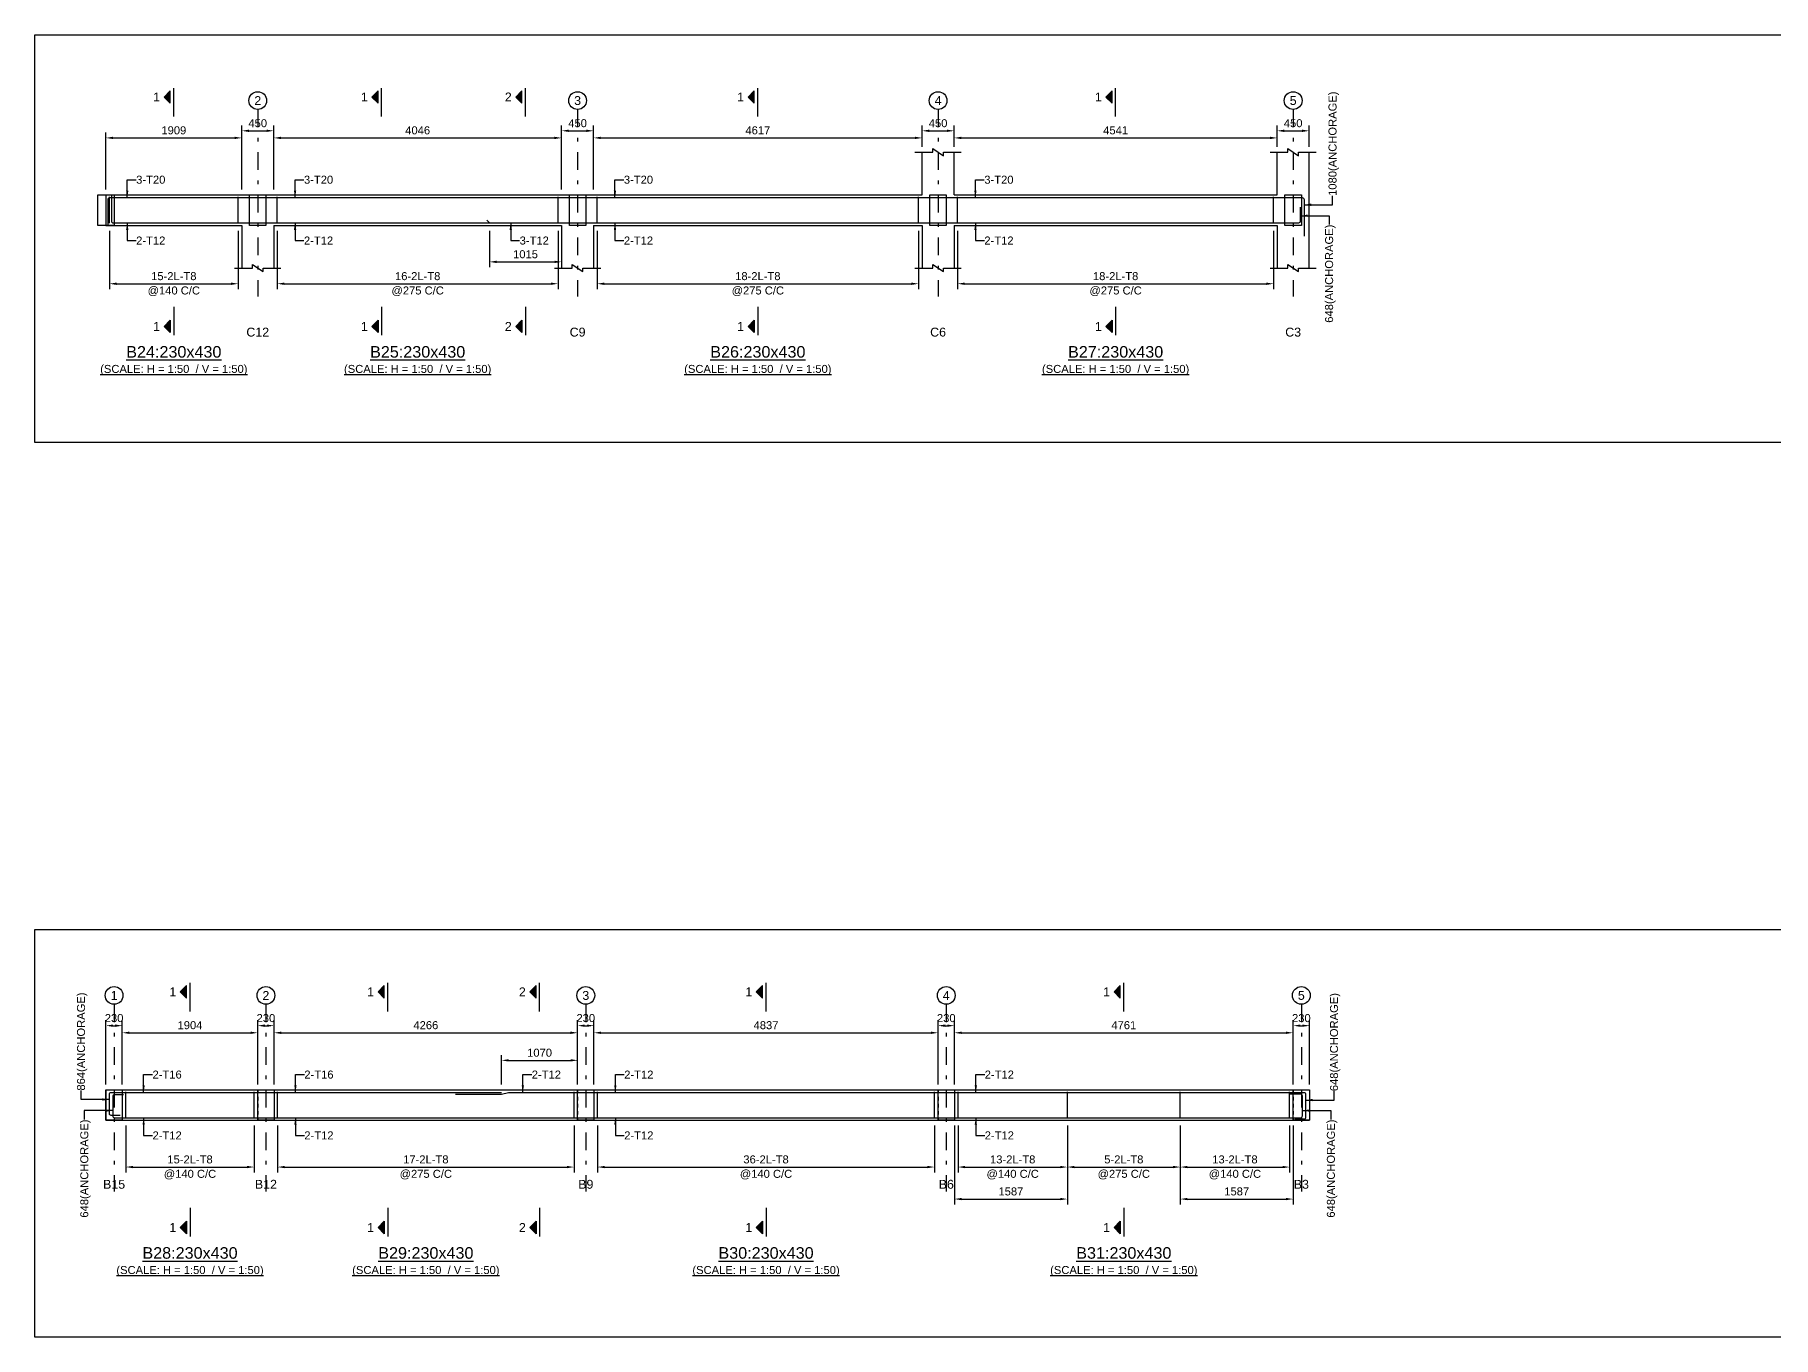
# Model space of a CAD drawing. Header units: inches. Extents: x -2000 to 103376, y -209440 to 3300.
# Drawn here: x -2000 to 46871, y -209440 to -172820 of the extents above; entities that cross this region are included whole.
import ezdxf
from ezdxf.enums import TextEntityAlignment as Align

# ---------------------------------------------------------------- set-up
doc = ezdxf.new("R2010")
doc.units = ezdxf.units.IN
doc.header["$LTSCALE"] = 1000
doc.header["$MEASUREMENT"] = 0
doc.linetypes.add('SCCenter', pattern=[1.2, 0.5, -0.3, 0.1, -0.3])
doc.linetypes.add('SCHidden', pattern=[0.2, 0.1, -0.1])
for name, color, linetype in [('Concrete Line', 2, 'Continuous'), ('Cut Line', 31, 'Continuous'), ('Dimension', 31, 'Continuous'), ('Grid', 8, 'Continuous'), ('Labels', 4, 'Continuous'), ('Labels_Support', 4, 'Continuous'), ('Link', 225, 'Continuous'), ('Reinforcement', 4, 'Continuous'), ('Schedule Border', 60, 'Continuous'), ('Section Mark', 5, 'Continuous'), ('Solid', 25, 'Continuous'), ('Text', 31, 'Continuous'), ('Text_Scale', 31, 'Continuous')]:
    doc.layers.add(name, color=color, linetype=linetype)
doc.styles.add('SC-SansSerif', font='SansSerif')
doc.styles.get("Standard").update_dxf_attribs({"font": 'txt.shx'})
doc.dimstyles.new('SCBBSDimStyl', dxfattribs={"dimtxt": 225, "dimasz": 200, "dimexe": 150, "dimexo": 150, "dimgap": 100, "dimtad": 1, "dimtoh": 1, "dimdec": 0, "dimzin": 0, "dimdsep": 46, "dimtxsty": 'SC-SansSerif', "dimcen": 0.09, "dimclrd": 8, "dimclre": 8, "dimclrt": 31, "dimadec": 0, "dimazin": 0, "dimtfac": 1, "dimtdec": 0, "dimtix": 1, "dimtofl": 0, "dimtmove": 0, "dimatfit": 3, "dimfxl": 1, "dimtolj": 1, "dimtzin": 0, "dimarcsym": 0})
doc.dimstyles.get("Standard").update_dxf_attribs({"dimtxt": 0.18, "dimasz": 200, "dimexe": 0.18, "dimexo": 0.0625, "dimgap": 0.09, "dimtad": 0, "dimtih": 1, "dimtoh": 1, "dimdec": 4, "dimzin": 0, "dimdsep": 46, "dimtxsty": 'Standard', "dimcen": 0.09, "dimadec": 0, "dimazin": 0, "dimtfac": 1, "dimtdec": 4, "dimtofl": 0, "dimtmove": 0, "dimatfit": 3, "dimfxl": 1, "dimtolj": 1, "dimtzin": 0, "dimarcsym": 0})

# ---------------------------------------------------------------- blocks, each defined once
blk = doc.blocks.new('*D130')
at = {"color": 8, "linetype": 'ByBlock', "lineweight": -2}
for p, q in [((100, -178330), (100, -179970)), ((3718, -178330), (3718, -179970)), ((300, -179820), (3518, -179820))]:
    blk.add_line(p, q, dxfattribs=at)
at = {"color": 8}
for points in [[(100, -179820), (300, -179787), (300, -179853)], [(3718, -179820), (3518, -179853), (3518, -179787)]]:
    blk.add_solid(points, dxfattribs=at)
at = {"layer": 'DEFPOINTS', "color": 31}
for p in [(100, -178180), (3718, -178180), (100, -179820)]:
    blk.add_point(p, dxfattribs=at)
at = {"color": 31, "char_height": 225, "attachment_point": 5, "style": 'SC-SansSerif'}
for s, insert in [('\\A1;15-2L-T8', (1909, -179608)), ('\\A1;@140 C/C', (1909, -180032))]:
    blk.add_mtext(s, dxfattribs=dict(at, insert=insert))
blk = doc.blocks.new('*D131')
at = {"color": 8, "linetype": 'ByBlock', "lineweight": -2}
for p, q in [((4818, -178330), (4818, -179970)), ((12710, -178330), (12710, -179970)), ((5018, -179820), (12510, -179820))]:
    blk.add_line(p, q, dxfattribs=at)
at = {"color": 8}
for points in [[(4818, -179820), (5018, -179787), (5018, -179853)], [(12710, -179820), (12510, -179853), (12510, -179787)]]:
    blk.add_solid(points, dxfattribs=at)
at = {"layer": 'DEFPOINTS', "color": 31}
for p in [(4818, -178180), (12710, -178180), (4818, -179820)]:
    blk.add_point(p, dxfattribs=at)
at = {"color": 31, "char_height": 225, "attachment_point": 5, "style": 'SC-SansSerif'}
for s, insert in [('\\A1;16-2L-T8', (8764, -179608)), ('\\A1;@275 C/C', (8764, -180032))]:
    blk.add_mtext(s, dxfattribs=dict(at, insert=insert))
blk = doc.blocks.new('*D132')
at = {"color": 8, "linetype": 'ByBlock', "lineweight": -2}
for p, q in [((13810, -178330), (13810, -179970)), ((22844, -178330), (22844, -179970)), ((14010, -179820), (22644, -179820))]:
    blk.add_line(p, q, dxfattribs=at)
at = {"color": 8}
for points in [[(13810, -179820), (14010, -179787), (14010, -179853)], [(22844, -179820), (22644, -179853), (22644, -179787)]]:
    blk.add_solid(points, dxfattribs=at)
at = {"layer": 'DEFPOINTS', "color": 31}
for p in [(13810, -178180), (22844, -178180), (13810, -179820)]:
    blk.add_point(p, dxfattribs=at)
at = {"color": 31, "char_height": 225, "attachment_point": 5, "style": 'SC-SansSerif'}
for s, insert in [('\\A1;18-2L-T8', (18327, -179608)), ('\\A1;@275 C/C', (18327, -180032))]:
    blk.add_mtext(s, dxfattribs=dict(at, insert=insert))
blk = doc.blocks.new('*D133')
at = {"color": 8, "linetype": 'ByBlock', "lineweight": -2}
for p, q in [((23944, -178330), (23944, -179970)), ((32826, -178330), (32826, -179970)), ((24144, -179820), (32626, -179820))]:
    blk.add_line(p, q, dxfattribs=at)
at = {"color": 8}
for points in [[(23944, -179820), (24144, -179787), (24144, -179853)], [(32826, -179820), (32626, -179853), (32626, -179787)]]:
    blk.add_solid(points, dxfattribs=at)
at = {"layer": 'DEFPOINTS', "color": 31}
for p in [(23944, -178180), (32826, -178180), (23944, -179820)]:
    blk.add_point(p, dxfattribs=at)
at = {"color": 31, "char_height": 225, "attachment_point": 5, "style": 'SC-SansSerif'}
for s, insert in [('\\A1;18-2L-T8', (28385, -179608)), ('\\A1;@275 C/C', (28385, -180032))]:
    blk.add_mtext(s, dxfattribs=dict(at, insert=insert))
blk = doc.blocks.new('*D134')
at = {"color": 8, "linetype": 'ByBlock', "lineweight": -2}
for p, q in [((10781, -178330), (10781, -179355)), ((12811, -178330), (12811, -179355)), ((10981, -179205), (12611, -179205))]:
    blk.add_line(p, q, dxfattribs=at)
at = {"color": 8}
for points in [[(10781, -179205), (10981, -179172), (10981, -179238)], [(12811, -179205), (12611, -179238), (12611, -179172)]]:
    blk.add_solid(points, dxfattribs=at)
at = {"layer": 'DEFPOINTS', "color": 31}
for p in [(10781, -178180), (12811, -178180), (10781, -179205)]:
    blk.add_point(p, dxfattribs=at)
at = {"color": 31, "insert": (11796, -178992), "char_height": 225, "attachment_point": 5, "style": 'SC-SansSerif'}
blk.add_mtext('\\A1;1015', dxfattribs=at)
blk = doc.blocks.new('*D145')
at = {"color": 8, "linetype": 'ByBlock', "lineweight": -2}
for p, q in [((0, -177170), (0, -175570)), ((200, -175720), (3618, -175720)), ((3818, -177170), (3818, -175570))]:
    blk.add_line(p, q, dxfattribs=at)
at = {"color": 8}
for points in [[(0, -175720), (200, -175687), (200, -175753)], [(3818, -175720), (3618, -175753), (3618, -175687)]]:
    blk.add_solid(points, dxfattribs=at)
at = {"layer": 'DEFPOINTS', "color": 31}
for p in [(0, -175720), (0, -177320), (3818, -177320)]:
    blk.add_point(p, dxfattribs=at)
at = {"color": 31, "insert": (1909, -175508), "char_height": 225, "attachment_point": 5, "style": 'SC-SansSerif'}
blk.add_mtext('\\A1;1909', dxfattribs=at)
blk = doc.blocks.new('*D146')
at = {"color": 8, "linetype": 'ByBlock', "lineweight": -2}
for p, q in [((4718, -177170), (4718, -175570)), ((4918, -175720), (12610, -175720)), ((12810, -177170), (12810, -175570))]:
    blk.add_line(p, q, dxfattribs=at)
at = {"color": 8}
for points in [[(4718, -175720), (4918, -175687), (4918, -175753)], [(12810, -175720), (12610, -175753), (12610, -175687)]]:
    blk.add_solid(points, dxfattribs=at)
at = {"layer": 'DEFPOINTS', "color": 31}
for p in [(4718, -175720), (4718, -177320), (12810, -177320)]:
    blk.add_point(p, dxfattribs=at)
at = {"color": 31, "insert": (8764, -175508), "char_height": 225, "attachment_point": 5, "style": 'SC-SansSerif'}
blk.add_mtext('\\A1;4046', dxfattribs=at)
blk = doc.blocks.new('*D147')
at = {"color": 8, "linetype": 'ByBlock', "lineweight": -2}
for p, q in [((13710, -177170), (13710, -175570)), ((13910, -175720), (22744, -175720)), ((22944, -175970), (22944, -175570))]:
    blk.add_line(p, q, dxfattribs=at)
at = {"color": 8}
for points in [[(13710, -175720), (13910, -175687), (13910, -175753)], [(22944, -175720), (22744, -175753), (22744, -175687)]]:
    blk.add_solid(points, dxfattribs=at)
at = {"layer": 'DEFPOINTS', "color": 31}
for p in [(13710, -175720), (22944, -176120), (13710, -177320)]:
    blk.add_point(p, dxfattribs=at)
at = {"color": 31, "insert": (18327, -175508), "char_height": 225, "attachment_point": 5, "style": 'SC-SansSerif'}
blk.add_mtext('\\A1;4617', dxfattribs=at)
blk = doc.blocks.new('*D148')
at = {"color": 8, "linetype": 'ByBlock', "lineweight": -2}
for p, q in [((23844, -175970), (23844, -175570)), ((24044, -175720), (32726, -175720)), ((32926, -175970), (32926, -175570))]:
    blk.add_line(p, q, dxfattribs=at)
at = {"color": 8}
for points in [[(23844, -175720), (24044, -175687), (24044, -175753)], [(32926, -175720), (32726, -175753), (32726, -175687)]]:
    blk.add_solid(points, dxfattribs=at)
at = {"layer": 'DEFPOINTS', "color": 31}
for p in [(23844, -175720), (23844, -176120), (32926, -176120)]:
    blk.add_point(p, dxfattribs=at)
at = {"color": 31, "insert": (28385, -175508), "char_height": 225, "attachment_point": 5, "style": 'SC-SansSerif'}
blk.add_mtext('\\A1;4541', dxfattribs=at)
blk = doc.blocks.new('*D149')
at = {"color": 8, "linetype": 'ByBlock', "lineweight": -2}
for p, q in [((3818, -177170), (3818, -175370)), ((4718, -177170), (4718, -175370)), ((4018, -175520), (4518, -175520))]:
    blk.add_line(p, q, dxfattribs=at)
at = {"color": 8}
for points in [[(3818, -175520), (4018, -175487), (4018, -175553)], [(4718, -175520), (4518, -175553), (4518, -175487)]]:
    blk.add_solid(points, dxfattribs=at)
at = {"layer": 'DEFPOINTS', "color": 31}
for p in [(3818, -175520), (3818, -177320), (4718, -177320)]:
    blk.add_point(p, dxfattribs=at)
at = {"color": 31, "insert": (4268, -175308), "char_height": 225, "attachment_point": 5, "style": 'SC-SansSerif'}
blk.add_mtext('\\A1;450', dxfattribs=at)
blk = doc.blocks.new('*D150')
at = {"color": 8, "linetype": 'ByBlock', "lineweight": -2}
for p, q in [((12810, -177170), (12810, -175370)), ((13710, -175970), (13710, -175370)), ((13010, -175520), (13510, -175520))]:
    blk.add_line(p, q, dxfattribs=at)
at = {"color": 8}
for points in [[(12810, -175520), (13010, -175487), (13010, -175553)], [(13710, -175520), (13510, -175553), (13510, -175487)]]:
    blk.add_solid(points, dxfattribs=at)
at = {"layer": 'DEFPOINTS', "color": 31}
for p in [(12810, -175520), (13710, -176120), (12810, -177320)]:
    blk.add_point(p, dxfattribs=at)
at = {"color": 31, "insert": (13260, -175308), "char_height": 225, "attachment_point": 5, "style": 'SC-SansSerif'}
blk.add_mtext('\\A1;450', dxfattribs=at)
blk = doc.blocks.new('*D151')
at = {"color": 8, "linetype": 'ByBlock', "lineweight": -2}
for p, q in [((22944, -175970), (22944, -175370)), ((23844, -175970), (23844, -175370)), ((23144, -175520), (23644, -175520))]:
    blk.add_line(p, q, dxfattribs=at)
at = {"color": 8}
for points in [[(22944, -175520), (23144, -175487), (23144, -175553)], [(23844, -175520), (23644, -175553), (23644, -175487)]]:
    blk.add_solid(points, dxfattribs=at)
at = {"layer": 'DEFPOINTS', "color": 31}
for p in [(22944, -175520), (22944, -176120), (23844, -176120)]:
    blk.add_point(p, dxfattribs=at)
at = {"color": 31, "insert": (23394, -175308), "char_height": 225, "attachment_point": 5, "style": 'SC-SansSerif'}
blk.add_mtext('\\A1;450', dxfattribs=at)
blk = doc.blocks.new('*D152')
at = {"color": 8, "linetype": 'ByBlock', "lineweight": -2}
for p, q in [((32926, -175970), (32926, -175370)), ((33826, -175970), (33826, -175370)), ((33126, -175520), (33626, -175520))]:
    blk.add_line(p, q, dxfattribs=at)
at = {"color": 8}
for points in [[(32926, -175520), (33126, -175487), (33126, -175553)], [(33826, -175520), (33626, -175553), (33626, -175487)]]:
    blk.add_solid(points, dxfattribs=at)
at = {"layer": 'DEFPOINTS', "color": 31}
for p in [(32926, -175520), (32926, -176120), (33826, -176120)]:
    blk.add_point(p, dxfattribs=at)
at = {"color": 31, "insert": (33376, -175308), "char_height": 225, "attachment_point": 5, "style": 'SC-SansSerif'}
blk.add_mtext('\\A1;450', dxfattribs=at)
blk = doc.blocks.new('*D153')
at = {"color": 8, "linetype": 'ByBlock', "lineweight": -2}
for p, q in [((560, -203490), (560, -204805)), ((4168, -203490), (4168, -204805)), ((760, -204655), (3968, -204655))]:
    blk.add_line(p, q, dxfattribs=at)
at = {"color": 8}
for points in [[(560, -204655), (760, -204622), (760, -204688)], [(4168, -204655), (3968, -204688), (3968, -204622)]]:
    blk.add_solid(points, dxfattribs=at)
at = {"layer": 'DEFPOINTS', "color": 31}
for p in [(560, -203340), (4168, -203340), (560, -204655)]:
    blk.add_point(p, dxfattribs=at)
at = {"color": 31, "char_height": 225, "attachment_point": 5, "style": 'SC-SansSerif'}
for s, insert in [('\\A1;@140 C/C', (2364, -204868)), ('\\A1;15-2L-T8', (2364, -204442))]:
    blk.add_mtext(s, dxfattribs=dict(at, insert=insert))
blk = doc.blocks.new('*D154')
at = {"color": 8, "linetype": 'ByBlock', "lineweight": -2}
for p, q in [((4828, -203490), (4828, -204805)), ((13160, -203490), (13160, -204805)), ((5028, -204655), (12960, -204655))]:
    blk.add_line(p, q, dxfattribs=at)
at = {"color": 8}
for points in [[(4828, -204655), (5028, -204622), (5028, -204688)], [(13160, -204655), (12960, -204688), (12960, -204622)]]:
    blk.add_solid(points, dxfattribs=at)
at = {"layer": 'DEFPOINTS', "color": 31}
for p in [(4828, -203340), (13160, -203340), (4828, -204655)]:
    blk.add_point(p, dxfattribs=at)
at = {"color": 31, "char_height": 225, "attachment_point": 5, "style": 'SC-SansSerif'}
for s, insert in [('\\A1;@275 C/C', (8994, -204868)), ('\\A1;17-2L-T8', (8994, -204442))]:
    blk.add_mtext(s, dxfattribs=dict(at, insert=insert))
blk = doc.blocks.new('*D155')
at = {"color": 8, "linetype": 'ByBlock', "lineweight": -2}
for p, q in [((13820, -203490), (13820, -204805)), ((23294, -203490), (23294, -204805)), ((14020, -204655), (23094, -204655))]:
    blk.add_line(p, q, dxfattribs=at)
at = {"color": 8}
for points in [[(13820, -204655), (14020, -204622), (14020, -204688)], [(23294, -204655), (23094, -204688), (23094, -204622)]]:
    blk.add_solid(points, dxfattribs=at)
at = {"layer": 'DEFPOINTS', "color": 31}
for p in [(13820, -203340), (23294, -203340), (13820, -204655)]:
    blk.add_point(p, dxfattribs=at)
at = {"color": 31, "char_height": 225, "attachment_point": 5, "style": 'SC-SansSerif'}
for s, insert in [('\\A1;@140 C/C', (18557, -204868)), ('\\A1;36-2L-T8', (18557, -204442))]:
    blk.add_mtext(s, dxfattribs=dict(at, insert=insert))
blk = doc.blocks.new('*D156')
at = {"color": 8, "linetype": 'ByBlock', "lineweight": -2}
for p, q in [((23954, -203490), (23954, -204805)), ((27028, -203490), (27028, -204805)), ((24154, -204655), (26828, -204655))]:
    blk.add_line(p, q, dxfattribs=at)
at = {"color": 8}
for points in [[(23954, -204655), (24154, -204622), (24154, -204688)], [(27028, -204655), (26828, -204688), (26828, -204622)]]:
    blk.add_solid(points, dxfattribs=at)
at = {"layer": 'DEFPOINTS', "color": 31}
for p in [(23954, -203340), (27028, -203340), (23954, -204655)]:
    blk.add_point(p, dxfattribs=at)
at = {"color": 31, "char_height": 225, "attachment_point": 5, "style": 'SC-SansSerif'}
for s, insert in [('\\A1;@140 C/C', (25491, -204868)), ('\\A1;13-2L-T8', (25491, -204442))]:
    blk.add_mtext(s, dxfattribs=dict(at, insert=insert))
blk = doc.blocks.new('*D157')
at = {"color": 8, "linetype": 'ByBlock', "lineweight": -2}
for p, q in [((23854, -203490), (23854, -205705)), ((27028, -203490), (27028, -205705)), ((24054, -205555), (26828, -205555))]:
    blk.add_line(p, q, dxfattribs=at)
at = {"color": 8}
for points in [[(23854, -205555), (24054, -205522), (24054, -205588)], [(27028, -205555), (26828, -205588), (26828, -205522)]]:
    blk.add_solid(points, dxfattribs=at)
at = {"layer": 'DEFPOINTS', "color": 31}
for p in [(23854, -203340), (27028, -203340), (23854, -205555)]:
    blk.add_point(p, dxfattribs=at)
at = {"color": 31, "insert": (25441, -205342), "char_height": 225, "attachment_point": 5, "style": 'SC-SansSerif'}
blk.add_mtext('\\A1;1587', dxfattribs=at)
blk = doc.blocks.new('*D158')
at = {"color": 8, "linetype": 'ByBlock', "lineweight": -2}
for p, q in [((27028, -203490), (27028, -204805)), ((30202, -203490), (30202, -204805)), ((27228, -204655), (30002, -204655))]:
    blk.add_line(p, q, dxfattribs=at)
at = {"color": 8}
for points in [[(27028, -204655), (27228, -204622), (27228, -204688)], [(30202, -204655), (30002, -204688), (30002, -204622)]]:
    blk.add_solid(points, dxfattribs=at)
at = {"layer": 'DEFPOINTS', "color": 31}
for p in [(27028, -203340), (30202, -203340), (27028, -204655)]:
    blk.add_point(p, dxfattribs=at)
at = {"color": 31, "char_height": 225, "attachment_point": 5, "style": 'SC-SansSerif'}
for s, insert in [('\\A1;@275 C/C', (28615, -204868)), ('\\A1;5-2L-T8', (28615, -204442))]:
    blk.add_mtext(s, dxfattribs=dict(at, insert=insert))
blk = doc.blocks.new('*D159')
at = {"color": 8, "linetype": 'ByBlock', "lineweight": -2}
for p, q in [((30202, -203490), (30202, -204805)), ((33276, -203490), (33276, -204805)), ((30402, -204655), (33076, -204655))]:
    blk.add_line(p, q, dxfattribs=at)
at = {"color": 8}
for points in [[(30202, -204655), (30402, -204622), (30402, -204688)], [(33276, -204655), (33076, -204688), (33076, -204622)]]:
    blk.add_solid(points, dxfattribs=at)
at = {"layer": 'DEFPOINTS', "color": 31}
for p in [(30202, -203340), (33276, -203340), (30202, -204655)]:
    blk.add_point(p, dxfattribs=at)
at = {"color": 31, "char_height": 225, "attachment_point": 5, "style": 'SC-SansSerif'}
for s, insert in [('\\A1;@140 C/C', (31739, -204868)), ('\\A1;13-2L-T8', (31739, -204442))]:
    blk.add_mtext(s, dxfattribs=dict(at, insert=insert))
blk = doc.blocks.new('*D160')
at = {"color": 8, "linetype": 'ByBlock', "lineweight": -2}
for p, q in [((30202, -203490), (30202, -205705)), ((33376, -203490), (33376, -205705)), ((30402, -205555), (33176, -205555))]:
    blk.add_line(p, q, dxfattribs=at)
at = {"color": 8}
for points in [[(30202, -205555), (30402, -205522), (30402, -205588)], [(33376, -205555), (33176, -205588), (33176, -205522)]]:
    blk.add_solid(points, dxfattribs=at)
at = {"layer": 'DEFPOINTS', "color": 31}
for p in [(30202, -203340), (33376, -203340), (30202, -205555)]:
    blk.add_point(p, dxfattribs=at)
at = {"color": 31, "insert": (31789, -205342), "char_height": 225, "attachment_point": 5, "style": 'SC-SansSerif'}
blk.add_mtext('\\A1;1587', dxfattribs=at)
blk = doc.blocks.new('*D161')
at = {"color": 8, "linetype": 'ByBlock', "lineweight": -2}
for p, q in [((11121, -202330), (11121, -201505)), ((11321, -201655), (13061, -201655)), ((13261, -202330), (13261, -201505))]:
    blk.add_line(p, q, dxfattribs=at)
at = {"color": 8}
for points in [[(11121, -201655), (11321, -201622), (11321, -201688)], [(13261, -201655), (13061, -201688), (13061, -201622)]]:
    blk.add_solid(points, dxfattribs=at)
at = {"layer": 'DEFPOINTS', "color": 31}
for p in [(11121, -201655), (11121, -202480), (13261, -202480)]:
    blk.add_point(p, dxfattribs=at)
at = {"color": 31, "insert": (12191, -201442), "char_height": 225, "attachment_point": 5, "style": 'SC-SansSerif'}
blk.add_mtext('\\A1;1070', dxfattribs=at)
blk = doc.blocks.new('*D172')
at = {"color": 8, "linetype": 'ByBlock', "lineweight": -2}
for p, q in [((460, -202330), (460, -200730)), ((4268, -202330), (4268, -200730)), ((660, -200880), (4068, -200880))]:
    blk.add_line(p, q, dxfattribs=at)
at = {"color": 8}
for points in [[(460, -200880), (660, -200847), (660, -200913)], [(4268, -200880), (4068, -200913), (4068, -200847)]]:
    blk.add_solid(points, dxfattribs=at)
at = {"layer": 'DEFPOINTS', "color": 31}
for p in [(460, -200880), (460, -202480), (4268, -202480)]:
    blk.add_point(p, dxfattribs=at)
at = {"color": 31, "insert": (2364, -200668), "char_height": 225, "attachment_point": 5, "style": 'SC-SansSerif'}
blk.add_mtext('\\A1;1904', dxfattribs=at)
blk = doc.blocks.new('*D173')
at = {"color": 8, "linetype": 'ByBlock', "lineweight": -2}
for p, q in [((4728, -202330), (4728, -200730)), ((13260, -202330), (13260, -200730)), ((4928, -200880), (13060, -200880))]:
    blk.add_line(p, q, dxfattribs=at)
at = {"color": 8}
for points in [[(4728, -200880), (4928, -200847), (4928, -200913)], [(13260, -200880), (13060, -200913), (13060, -200847)]]:
    blk.add_solid(points, dxfattribs=at)
at = {"layer": 'DEFPOINTS', "color": 31}
for p in [(4728, -200880), (4728, -202480), (13260, -202480)]:
    blk.add_point(p, dxfattribs=at)
at = {"color": 31, "insert": (8994, -200668), "char_height": 225, "attachment_point": 5, "style": 'SC-SansSerif'}
blk.add_mtext('\\A1;4266', dxfattribs=at)
blk = doc.blocks.new('*D174')
at = {"color": 8, "linetype": 'ByBlock', "lineweight": -2}
for p, q in [((13720, -202330), (13720, -200730)), ((23394, -202330), (23394, -200730)), ((13920, -200880), (23194, -200880))]:
    blk.add_line(p, q, dxfattribs=at)
at = {"color": 8}
for points in [[(13720, -200880), (13920, -200847), (13920, -200913)], [(23394, -200880), (23194, -200913), (23194, -200847)]]:
    blk.add_solid(points, dxfattribs=at)
at = {"layer": 'DEFPOINTS', "color": 31}
for p in [(13720, -200880), (13720, -202480), (23394, -202480)]:
    blk.add_point(p, dxfattribs=at)
at = {"color": 31, "insert": (18557, -200668), "char_height": 225, "attachment_point": 5, "style": 'SC-SansSerif'}
blk.add_mtext('\\A1;4837', dxfattribs=at)
blk = doc.blocks.new('*D175')
at = {"color": 8, "linetype": 'ByBlock', "lineweight": -2}
for p, q in [((23854, -202330), (23854, -200730)), ((33376, -202330), (33376, -200730)), ((24054, -200880), (33176, -200880))]:
    blk.add_line(p, q, dxfattribs=at)
at = {"color": 8}
for points in [[(23854, -200880), (24054, -200847), (24054, -200913)], [(33376, -200880), (33176, -200913), (33176, -200847)]]:
    blk.add_solid(points, dxfattribs=at)
at = {"layer": 'DEFPOINTS', "color": 31}
for p in [(23854, -200880), (23854, -202480), (33376, -202480)]:
    blk.add_point(p, dxfattribs=at)
at = {"color": 31, "insert": (28615, -200668), "char_height": 225, "attachment_point": 5, "style": 'SC-SansSerif'}
blk.add_mtext('\\A1;4761', dxfattribs=at)
blk = doc.blocks.new('*D176')
at = {"color": 8, "linetype": 'ByBlock', "lineweight": -2}
for p, q in [((0, -202330), (0, -200530)), ((200, -200680), (260, -200680)), ((460, -202330), (460, -200530))]:
    blk.add_line(p, q, dxfattribs=at)
at = {"color": 8}
for points in [[(0, -200680), (200, -200647), (200, -200713)], [(460, -200680), (260, -200713), (260, -200647)]]:
    blk.add_solid(points, dxfattribs=at)
at = {"layer": 'DEFPOINTS', "color": 31}
for p in [(0, -200680), (0, -202480), (460, -202480)]:
    blk.add_point(p, dxfattribs=at)
at = {"color": 31, "insert": (230, -200468), "char_height": 225, "attachment_point": 5, "style": 'SC-SansSerif'}
blk.add_mtext('\\A1;230', dxfattribs=at)
blk = doc.blocks.new('*D177')
at = {"color": 8, "linetype": 'ByBlock', "lineweight": -2}
for p, q in [((4268, -202330), (4268, -200530)), ((4468, -200680), (4528, -200680)), ((4728, -202330), (4728, -200530))]:
    blk.add_line(p, q, dxfattribs=at)
at = {"color": 8}
for points in [[(4268, -200680), (4468, -200647), (4468, -200713)], [(4728, -200680), (4528, -200713), (4528, -200647)]]:
    blk.add_solid(points, dxfattribs=at)
at = {"layer": 'DEFPOINTS', "color": 31}
for p in [(4268, -200680), (4268, -202480), (4728, -202480)]:
    blk.add_point(p, dxfattribs=at)
at = {"color": 31, "insert": (4498, -200468), "char_height": 225, "attachment_point": 5, "style": 'SC-SansSerif'}
blk.add_mtext('\\A1;230', dxfattribs=at)
blk = doc.blocks.new('*D178')
at = {"color": 8, "linetype": 'ByBlock', "lineweight": -2}
for p, q in [((13260, -202330), (13260, -200530)), ((13460, -200680), (13520, -200680)), ((13720, -202330), (13720, -200530))]:
    blk.add_line(p, q, dxfattribs=at)
at = {"color": 8}
for points in [[(13260, -200680), (13460, -200647), (13460, -200713)], [(13720, -200680), (13520, -200713), (13520, -200647)]]:
    blk.add_solid(points, dxfattribs=at)
at = {"layer": 'DEFPOINTS', "color": 31}
for p in [(13260, -200680), (13260, -202480), (13720, -202480)]:
    blk.add_point(p, dxfattribs=at)
at = {"color": 31, "insert": (13490, -200468), "char_height": 225, "attachment_point": 5, "style": 'SC-SansSerif'}
blk.add_mtext('\\A1;230', dxfattribs=at)
blk = doc.blocks.new('*D179')
at = {"color": 8, "linetype": 'ByBlock', "lineweight": -2}
for p, q in [((23394, -202330), (23394, -200530)), ((23594, -200680), (23654, -200680)), ((23854, -202330), (23854, -200530))]:
    blk.add_line(p, q, dxfattribs=at)
at = {"color": 8}
for points in [[(23394, -200680), (23594, -200647), (23594, -200713)], [(23854, -200680), (23654, -200713), (23654, -200647)]]:
    blk.add_solid(points, dxfattribs=at)
at = {"layer": 'DEFPOINTS', "color": 31}
for p in [(23394, -200680), (23394, -202480), (23854, -202480)]:
    blk.add_point(p, dxfattribs=at)
at = {"color": 31, "insert": (23624, -200468), "char_height": 225, "attachment_point": 5, "style": 'SC-SansSerif'}
blk.add_mtext('\\A1;230', dxfattribs=at)
blk = doc.blocks.new('*D180')
at = {"color": 8, "linetype": 'ByBlock', "lineweight": -2}
for p, q in [((33376, -202330), (33376, -200530)), ((33576, -200680), (33636, -200680)), ((33836, -202330), (33836, -200530))]:
    blk.add_line(p, q, dxfattribs=at)
at = {"color": 8}
for points in [[(33376, -200680), (33576, -200647), (33576, -200713)], [(33836, -200680), (33636, -200713), (33636, -200647)]]:
    blk.add_solid(points, dxfattribs=at)
at = {"layer": 'DEFPOINTS', "color": 31}
for p in [(33376, -200680), (33376, -202480), (33836, -202480)]:
    blk.add_point(p, dxfattribs=at)
at = {"color": 31, "insert": (33606, -200468), "char_height": 225, "attachment_point": 5, "style": 'SC-SansSerif'}
blk.add_mtext('\\A1;230', dxfattribs=at)

msp = doc.modelspace()

# ---------------------------------------------------------------- hatches: boundary and pattern name
at = {"layer": 'Solid'}
for points in [[(1809, -174395), (1634, -174570), (1809, -174745), (1809, -174395)], [(7649.5, -174395), (7474.5, -174570), (7649.5, -174745), (7649.5, -174395)], [(11696, -174395), (11521, -174570), (11696, -174745), (11696, -174395)], [(18227, -174395), (18052, -174570), (18227, -174745), (18227, -174395)], [(28285, -174395), (28110, -174570), (28285, -174745), (28285, -174395)], [(1809, -181195), (1634, -181020), (1809, -180845), (1809, -181195)], [(7649.5, -181195), (7474.5, -181020), (7649.5, -180845), (7649.5, -181195)], [(11696, -181195), (11521, -181020), (11696, -180845), (11696, -181195)], [(18227, -181195), (18052, -181020), (18227, -180845), (18227, -181195)], [(28285, -181195), (28110, -181020), (28285, -180845), (28285, -181195)], [(2264, -199555), (2089, -199730), (2264, -199905), (2264, -199555)], [(7824.5, -199555), (7649.5, -199730), (7824.5, -199905), (7824.5, -199555)], [(12091, -199555), (11916, -199730), (12091, -199905), (12091, -199555)], [(18457, -199555), (18282, -199730), (18457, -199905), (18457, -199555)], [(28515.5, -199555), (28340.5, -199730), (28515.5, -199905), (28515.5, -199555)], [(2264, -206530), (2089, -206355), (2264, -206180), (2264, -206530)], [(7824.5, -206530), (7649.5, -206355), (7824.5, -206180), (7824.5, -206530)], [(12091, -206530), (11916, -206355), (12091, -206180), (12091, -206530)], [(18457, -206530), (18282, -206355), (18457, -206180), (18457, -206530)], [(28515.5, -206530), (28340.5, -206355), (28515.5, -206180), (28515.5, -206530)]]:
    msp.add_hatch(color=256, dxfattribs=at).paths.add_polyline_path(points, flags=0)

# ---------------------------------------------------------------- linework, layer by layer
at = {"layer": 'Concrete Line'}
for p, q in [((22944, -177320), (22944, -176120)), ((23844, -177320), (23844, -176120)), ((32926, -177320), (32926, -176120)), ((33826, -179380), (33826, -176120)), ((0, -177320), (0, -178180)), ((3818, -178180), (3818, -179380)), ((4718, -178180), (4718, -179380)), ((12810, -178180), (12810, -179380)), ((13710, -178180), (13710, -179380)), ((22944, -178180), (22944, -179380)), ((23844, -178180), (23844, -179380)), ((32926, -178180), (32926, -179380))]:
    msp.add_line(p, q, dxfattribs=at)
for points in [[(-230, -177320), (230, -177320), (230, -177320), (230, -178180), (230, -178180), (-230, -178180), (-230, -178180), (-230, -177320)], [(4038, -177320), (4498, -177320), (4498, -177320), (4498, -178180), (4498, -178180), (4038, -178180), (4038, -178180), (4038, -177320)], [(13030, -177320), (13490, -177320), (13490, -177320), (13490, -178180), (13490, -178180), (13030, -178180), (13030, -178180), (13030, -177320)], [(23164, -177320), (23624, -177320), (23624, -177320), (23624, -178180), (23624, -178180), (23164, -178180), (23164, -178180), (23164, -177320)], [(33146, -177320), (33606, -177320), (33606, -177320), (33606, -178180), (33606, -178180), (33146, -178180), (33146, -178180), (33146, -177320)], [(0, -202480), (460, -202480), (460, -202480), (460, -203340), (460, -203340), (0, -203340), (0, -203340), (0, -202480)], [(4268, -203340), (4268, -202480), (4268, -202480), (4728, -202480), (4728, -202480), (4728, -203340), (4728, -203340), (4268, -203340)], [(13260, -203340), (13260, -202480), (13260, -202480), (13720, -202480), (13720, -202480), (13720, -203340), (13720, -203340), (13260, -203340)], [(23394, -203340), (23394, -202480), (23394, -202480), (23854, -202480), (23854, -202480), (23854, -203340), (23854, -203340), (23394, -203340)], [(33376, -202480), (33836, -202480), (33836, -202480), (33836, -203340), (33836, -203340), (33376, -203340), (33376, -203340), (33376, -202480)]]:
    msp.add_lwpolyline(points, close=True, dxfattribs=at)
at = {"layer": 'Concrete Line', "linetype": 'SCHidden'}
for points in [[(-230, -177320), (230, -177320), (230, -177320), (230, -178180), (230, -178180), (-230, -178180), (-230, -178180), (-230, -177320)], [(4038, -177320), (4498, -177320), (4498, -177320), (4498, -178180), (4498, -178180), (4038, -178180), (4038, -178180), (4038, -177320)], [(13030, -177320), (13490, -177320), (13490, -177320), (13490, -178180), (13490, -178180), (13030, -178180), (13030, -178180), (13030, -177320)], [(23164, -177320), (23624, -177320), (23624, -177320), (23624, -178180), (23624, -178180), (23164, -178180), (23164, -178180), (23164, -177320)], [(33146, -177320), (33606, -177320), (33606, -177320), (33606, -178180), (33606, -178180), (33146, -178180), (33146, -178180), (33146, -177320)], [(0, -202480), (460, -202480), (460, -202480), (460, -203340), (460, -203340), (0, -203340), (0, -203340), (0, -202480)], [(4268, -203340), (4268, -202480), (4268, -202480), (4728, -202480), (4728, -202480), (4728, -203340), (4728, -203340), (4268, -203340)], [(13260, -203340), (13260, -202480), (13260, -202480), (13720, -202480), (13720, -202480), (13720, -203340), (13720, -203340), (13260, -203340)], [(23394, -203340), (23394, -202480), (23394, -202480), (23854, -202480), (23854, -202480), (23854, -203340), (23854, -203340), (23394, -203340)], [(33376, -202480), (33836, -202480), (33836, -202480), (33836, -203340), (33836, -203340), (33376, -203340), (33376, -203340), (33376, -202480)]]:
    msp.add_lwpolyline(points, close=True, dxfattribs=at)
at = {"layer": 'Concrete Line'}
for points in [[(0, -177320), (4268, -177320)], [(4268, -177320), (13260, -177320)], [(13260, -177320), (22944, -177320)], [(23844, -177320), (32926, -177320)], [(0, -178180), (3818, -178180)], [(4718, -178180), (12810, -178180)], [(13710, -178180), (22944, -178180)], [(23844, -178180), (32926, -178180)], [(0, -202480), (460, -202480)], [(0, -202480), (0, -203340)], [(460, -202480), (4268, -202480)], [(4268, -202480), (4728, -202480)], [(4728, -202480), (13260, -202480)], [(13260, -202480), (13720, -202480)], [(13720, -202480), (23394, -202480)], [(23394, -202480), (23854, -202480)], [(23854, -202480), (33376, -202480)], [(33376, -202480), (33836, -202480)], [(33836, -202480), (33836, -203340)], [(0, -203340), (460, -203340)], [(460, -203340), (4268, -203340)], [(4268, -203340), (4728, -203340)], [(4728, -203340), (13260, -203340)], [(13260, -203340), (13720, -203340)], [(13720, -203340), (23394, -203340)], [(23394, -203340), (23854, -203340)], [(23854, -203340), (33376, -203340)], [(33376, -203340), (33836, -203340)]]:
    msp.add_lwpolyline(points, dxfattribs=at)
at = {"layer": 'Concrete Line', "color": 8, "linetype": 'SCHidden'}
for points in [[(460, -202480), (460, -203340)], [(4268, -202480), (4268, -203340)], [(4728, -202480), (4728, -203340)], [(13260, -202480), (13260, -203340)], [(13720, -202480), (13720, -203340)], [(23394, -202480), (23394, -203340)], [(23854, -202480), (23854, -203340)], [(33376, -202480), (33376, -203340)]]:
    msp.add_lwpolyline(points, dxfattribs=at)
at = {"layer": 'Cut Line'}
for points in [[(22744, -176120), (23244, -176120), (23244, -176020), (23544, -176220), (23544, -176120), (24044, -176120)], [(32726, -176120), (33226, -176120), (33226, -176020), (33526, -176220), (33526, -176120), (34026, -176120)], [(3618, -179380), (4118, -179380), (4118, -179280), (4418, -179480), (4418, -179380), (4918, -179380)], [(12610, -179380), (13110, -179380), (13110, -179280), (13410, -179480), (13410, -179380), (13910, -179380)], [(22744, -179380), (23244, -179380), (23244, -179280), (23544, -179480), (23544, -179380), (24044, -179380)], [(32726, -179380), (33226, -179380), (33226, -179280), (33526, -179480), (33526, -179380), (34026, -179380)]]:
    msp.add_lwpolyline(points, dxfattribs=at)
at = {"layer": 'Grid', "linetype": 'SCCenter'}
for p, q in [((4268, -174920), (4268, -180180)), ((13260, -174920), (13260, -180180)), ((23394, -174920), (23394, -180180)), ((33376, -174920), (33376, -180180)), ((230, -200080), (230, -205340)), ((4498, -200080), (4498, -205340)), ((13490, -200080), (13490, -205340)), ((23624, -200080), (23624, -205340)), ((33606, -200080), (33606, -205340))]:
    msp.add_line(p, q, dxfattribs=at)
at = {"layer": 'Grid'}
for centre in [(4268, -174670), (13260, -174670), (23394, -174670), (33376, -174670), (230, -199830), (4498, -199830), (13490, -199830), (23624, -199830), (33606, -199830)]:
    msp.add_circle(centre, 250, dxfattribs=at)
at = {"layer": 'Link'}
for p, q in [((100, -178120), (100, -177380)), ((3718, -178120), (3718, -177380)), ((4818, -178120), (4818, -177380)), ((12710, -178120), (12710, -177380)), ((13810, -178120), (13810, -177380)), ((22844, -178120), (22844, -177380)), ((23944, -178120), (23944, -177380)), ((32826, -178120), (32826, -177380)), ((560, -203280), (560, -202540)), ((4168, -203280), (4168, -202540)), ((4828, -203280), (4828, -202540)), ((13160, -203280), (13160, -202540)), ((13820, -203280), (13820, -202540)), ((23294, -203280), (23294, -202540)), ((23954, -203280), (23954, -202540)), ((27028, -203280), (27028, -202540)), ((30202, -203280), (30202, -202540)), ((33276, -203280), (33276, -202540))]:
    msp.add_line(p, q, dxfattribs=at)
at = {"layer": 'Reinforcement'}
for points in [[(60, -178150), (60, -177450, -0.4142136), (110, -177400), (33631, -177400, -0.4142135), (33681, -177450), (33681, -178484)], [(156, -177350), (156, -178058, 0.4142136), (206, -178108), (33536, -178108, 0.4142135), (33586, -178058), (33586, -177664)], [(400, -203204), (150, -203204, -0.4142136), (100, -203154), (100, -202606, -0.4142136), (150, -202556), (11121, -202556)], [(492, -202620), (242, -202620, 0.4142136), (192, -202670), (192, -203218, 0.4142136), (242, -203268), (33587.5, -203268, 0.4142133), (33637.5, -203218), (33637.5, -202654, 0.4142133), (33587.5, -202604), (33287.5, -202604)], [(9825, -202604), (11121, -202604), (11313, -202556), (33674, -202556, -0.4142136), (33724, -202606), (33724, -203262, -0.4142136), (33674, -203312), (33424, -203312)]]:
    msp.add_lwpolyline(points, format="xyb", dxfattribs=at)
msp.add_lwpolyline([(10710.3, -178037.3), (10781, -178108), (14107, -178108)], dxfattribs=at)
at = {"layer": 'Schedule Border'}
for points in [[(-2000, -172820), (102925, -172820), (102925, -184280), (-2000, -184280)], [(-2000, -197980), (103376, -197980), (103376, -209440), (-2000, -209440)]]:
    msp.add_lwpolyline(points, close=True, dxfattribs=at)
at = {"layer": 'Section Mark'}
for points in [[(1809, -174395), (1634, -174570), (1809, -174745), (1809, -174395)], [(1909, -175120), (1909, -174320)], [(7649.5, -174395), (7474.5, -174570), (7649.5, -174745), (7649.5, -174395)], [(7749.5, -175120), (7749.5, -174320)], [(11696, -174395), (11521, -174570), (11696, -174745), (11696, -174395)], [(11796, -175120), (11796, -174320)], [(18227, -174395), (18052, -174570), (18227, -174745), (18227, -174395)], [(18327, -175120), (18327, -174320)], [(28285, -174395), (28110, -174570), (28285, -174745), (28285, -174395)], [(28385, -175120), (28385, -174320)], [(1909, -180470), (1909, -181270)], [(7749.5, -180470), (7749.5, -181270)], [(11796, -180470), (11796, -181270)], [(18327, -180470), (18327, -181270)], [(28385, -180470), (28385, -181270)], [(1809, -181195), (1634, -181020), (1809, -180845), (1809, -181195)], [(7649.5, -181195), (7474.5, -181020), (7649.5, -180845), (7649.5, -181195)], [(11696, -181195), (11521, -181020), (11696, -180845), (11696, -181195)], [(18227, -181195), (18052, -181020), (18227, -180845), (18227, -181195)], [(28285, -181195), (28110, -181020), (28285, -180845), (28285, -181195)], [(2264, -199555), (2089, -199730), (2264, -199905), (2264, -199555)], [(2364, -200280), (2364, -199480)], [(7824.5, -199555), (7649.5, -199730), (7824.5, -199905), (7824.5, -199555)], [(7924.5, -200280), (7924.5, -199480)], [(12091, -199555), (11916, -199730), (12091, -199905), (12091, -199555)], [(12191, -200280), (12191, -199480)], [(18457, -199555), (18282, -199730), (18457, -199905), (18457, -199555)], [(18557, -200280), (18557, -199480)], [(28515.5, -199555), (28340.5, -199730), (28515.5, -199905), (28515.5, -199555)], [(28615.5, -200280), (28615.5, -199480)], [(2264, -206530), (2089, -206355), (2264, -206180), (2264, -206530)], [(2364, -205805), (2364, -206605)], [(7824.5, -206530), (7649.5, -206355), (7824.5, -206180), (7824.5, -206530)], [(7924.5, -205805), (7924.5, -206605)], [(12091, -206530), (11916, -206355), (12091, -206180), (12091, -206530)], [(12191, -205805), (12191, -206605)], [(18457, -206530), (18282, -206355), (18457, -206180), (18457, -206530)], [(18557, -205805), (18557, -206605)], [(28515.5, -206530), (28340.5, -206355), (28515.5, -206180), (28515.5, -206530)], [(28615.5, -205805), (28615.5, -206605)]]:
    msp.add_lwpolyline(points, dxfattribs=at)

# ---------------------------------------------------------------- texts
at = {"layer": 'Grid', "style": 'SC-SansSerif'}
for s, p in [('2', (4268, -174670)), ('3', (13260, -174670)), ('4', (23394, -174670)), ('5', (33376, -174670)), ('1', (230, -199830)), ('2', (4498, -199830)), ('3', (13490, -199830)), ('4', (23624, -199830)), ('5', (33606, -199830))]:
    msp.add_text(s, height=250, dxfattribs=at).set_placement(p, align=Align.MIDDLE)
at = {"layer": 'Labels', "style": 'SC-SansSerif'}
for s, p in [('%%uB24:230x430', (1909, -181995)), ('%%uB25:230x430', (8764, -181995)), ('%%uB26:230x430', (18327, -181995)), ('%%uB27:230x430', (28385, -181995)), ('%%uB28:230x430', (2364, -207330)), ('%%uB29:230x430', (8994, -207330)), ('%%uB30:230x430', (18557, -207330)), ('%%uB31:230x430', (28615, -207330))]:
    msp.add_text(s, height=325, dxfattribs=at).set_placement(p, align=Align.BOTTOM_CENTER)
at = {"layer": 'Labels_Support', "style": 'SC-SansSerif'}
for s, p in [('C12', (4268, -181380)), ('C9', (13260, -181380)), ('C6', (23394, -181380)), ('C3', (33376, -181380)), ('B15', (230, -205340)), ('B12', (4498, -205340)), ('B9', (13490, -205340)), ('B6', (23624, -205340)), ('B3', (33606, -205340))]:
    msp.add_text(s, height=250, dxfattribs=at).set_placement(p, align=Align.BOTTOM_CENTER)
at = {"layer": 'Section Mark', "style": 'SC-SansSerif'}
for s, p in [('1', (1521.5, -174570)), ('1', (7362, -174570)), ('2', (11408.5, -174570)), ('1', (17939.5, -174570)), ('1', (27997.5, -174570)), ('1', (1521.5, -181020)), ('1', (7362, -181020)), ('2', (11408.5, -181020)), ('1', (17939.5, -181020)), ('1', (27997.5, -181020)), ('1', (1976.5, -199730)), ('1', (7537, -199730)), ('2', (11803.5, -199730)), ('1', (18169.5, -199730)), ('1', (28228, -199730)), ('1', (1976.5, -206355)), ('1', (7537, -206355)), ('2', (11803.5, -206355)), ('1', (18169.5, -206355)), ('1', (28228, -206355))]:
    msp.add_text(s, height=250, dxfattribs=at).set_placement(p, align=Align.MIDDLE_RIGHT)
at = {"layer": 'Text', "style": 'SC-SansSerif'}
for s, p in [('1080(ANCHORAGE)', (34482, -177350)), ('864(ANCHORAGE)', (-700, -202506)), ('648(ANCHORAGE)', (34524, -202522))]:
    msp.add_text(s, height=225, rotation=90, dxfattribs=at).set_placement(p, align=Align.MIDDLE_LEFT)
for s, p in [('3-T20', (850, -176895)), ('3-T20', (5568, -176895)), ('3-T20', (14560, -176895)), ('3-T20', (24693.5, -176895)), ('2-T12', (850, -178605)), ('2-T12', (5568, -178605)), ('3-T12', (11631, -178605)), ('2-T12', (14561, -178605)), ('2-T12', (24694.5, -178605)), ('2-T16', (1310, -202055)), ('2-T16', (5578, -202055)), ('2-T12', (11971, -202055)), ('2-T12', (14571, -202055)), ('2-T12', (24704.5, -202055)), ('2-T12', (1310, -203765)), ('2-T12', (5578, -203765)), ('2-T12', (14571, -203765)), ('2-T12', (24704.5, -203765))]:
    msp.add_text(s, height=225, dxfattribs=at).set_placement(p, align=Align.MIDDLE_LEFT)
for p in [(34386, -178158), (-608, -203318), (34436, -203318)]:
    msp.add_text('648(ANCHORAGE)', height=225, rotation=90, dxfattribs=at).set_placement(p, align=Align.MIDDLE_RIGHT)
at = {"layer": 'Text_Scale', "style": 'SC-SansSerif'}
for p in [(1909, -182395), (8764, -182395), (18327, -182395), (28385, -182395), (2364, -207730), (8994, -207730), (18557, -207730), (28615, -207730)]:
    msp.add_text('%%u(SCALE: H = 1:50  / V = 1:50)', height=225, dxfattribs=at).set_placement(p, align=Align.BOTTOM_CENTER)

# ---------------------------------------------------------------- dimensions: what is measured, and where the dimension line sits
at = {"layer": 'Dimension'}
for base, p1, p2, text, picture, middle in [((3818, -175720), (0, -177320), (3818, -177320), '1909', '*D145', (1909, -175720)), ((4718, -175520), (3818, -177320), (4718, -177320), '450', '*D149', (4268, -175520)), ((12810, -175720), (4718, -177320), (12810, -177320), '4046', '*D146', (8764, -175720)), ((13710, -175520), (12810, -177320), (13710, -176120), '450', '*D150', (13260, -175520)), ((22944, -175720), (13710, -177320), (22944, -176120), '4617', '*D147', (18327, -175720)), ((23844, -175520), (22944, -176120), (23844, -176120), '450', '*D151', (23394, -175520)), ((32926, -175720), (23844, -176120), (32926, -176120), '4541', '*D148', (28385, -175720)), ((33826, -175520), (32926, -176120), (33826, -176120), '450', '*D152', (33376, -175520)), ((3718, -179820), (100, -178180), (3718, -178180), '15-2L-T8\\X@140 C/C', '*D130', (1909, -179820)), ((12710, -179820), (4818, -178180), (12710, -178180), '16-2L-T8\\X@275 C/C', '*D131', (8764, -179820)), ((12811, -179205), (10781, -178180), (12811, -178180), '1015', '*D134', (11796, -179205)), ((22844, -179820), (13810, -178180), (22844, -178180), '18-2L-T8\\X@275 C/C', '*D132', (18327, -179820)), ((32826, -179820), (23944, -178180), (32826, -178180), '18-2L-T8\\X@275 C/C', '*D133', (28385, -179820)), ((460, -200680), (0, -202480), (460, -202480), '230', '*D176', (230, -200680)), ((4728, -200680), (4268, -202480), (4728, -202480), '230', '*D177', (4498, -200680)), ((13720, -200680), (13260, -202480), (13720, -202480), '230', '*D178', (13490, -200680)), ((23854, -200680), (23394, -202480), (23854, -202480), '230', '*D179', (23624, -200680)), ((33836, -200680), (33376, -202480), (33836, -202480), '230', '*D180', (33606, -200680)), ((4268, -200880), (460, -202480), (4268, -202480), '1904', '*D172', (2364, -200880)), ((13260, -200880), (4728, -202480), (13260, -202480), '4266', '*D173', (8994, -200880)), ((23394, -200880), (13720, -202480), (23394, -202480), '4837', '*D174', (18557, -200880)), ((33376, -200880), (23854, -202480), (33376, -202480), '4761', '*D175', (28615, -200880)), ((13261, -201655), (11121, -202480), (13261, -202480), '1070', '*D161', (12191, -201655)), ((4168, -204655), (560, -203340), (4168, -203340), '15-2L-T8\\X@140 C/C', '*D153', (2364, -204655)), ((13160, -204655), (4828, -203340), (13160, -203340), '17-2L-T8\\X@275 C/C', '*D154', (8994, -204655)), ((23294, -204655), (13820, -203340), (23294, -203340), '36-2L-T8\\X@140 C/C', '*D155', (18557, -204655)), ((27028, -205555), (23854, -203340), (27028, -203340), '1587', '*D157', (25441, -205555)), ((27028, -204655), (23954, -203340), (27028, -203340), '13-2L-T8\\X@140 C/C', '*D156', (25491, -204655)), ((30202, -204655), (27028, -203340), (30202, -203340), '5-2L-T8\\X@275 C/C', '*D158', (28615, -204655)), ((33276, -204655), (30202, -203340), (33276, -203340), '13-2L-T8\\X@140 C/C', '*D159', (31739, -204655)), ((33376, -205555), (30202, -203340), (33376, -203340), '1587', '*D160', (31789, -205555))]:
    dim = msp.add_linear_dim(base=base, p1=p1, p2=p2, text=text, dimstyle='SCBBSDimStyl', dxfattribs=at)
    dim.commit()
    dim.dimension.update_dxf_attribs({"geometry": picture, "text_midpoint": middle})

# ---------------------------------------------------------------- leaders
at = {"layer": 'Dimension', "color": 8}
for points in [[(600, -177400), (600, -176895), (850, -176895)], [(5318, -177400), (5318, -176895), (5568, -176895)], [(14310, -177400), (14310, -176895), (14560, -176895)], [(24443.5, -177400), (24443.5, -176895), (24693.5, -176895)], [(33682, -177600), (34482, -177600), (34482, -177350)], [(33586, -177908), (34386, -177908), (34386, -178158)], [(600, -178108), (600, -178605), (850, -178605)], [(5318, -178108), (5318, -178605), (5568, -178605)], [(11381, -178108), (11381, -178605), (11631, -178605)], [(14311, -178108), (14311, -178605), (14561, -178605)], [(24444.5, -178108), (24444.5, -178605), (24694.5, -178605)], [(1060, -202556), (1060, -202055), (1310, -202055)], [(5328, -202556), (5328, -202055), (5578, -202055)], [(11721, -202556), (11721, -202055), (11971, -202055)], [(14321, -202556), (14321, -202055), (14571, -202055)], [(24454.5, -202556), (24454.5, -202055), (24704.5, -202055)], [(100, -202756), (-700, -202756), (-700, -202506)], [(33724, -202772), (34524, -202772), (34524, -202522)], [(192, -203068), (-608, -203068), (-608, -203318)], [(1060, -203268), (1060, -203765), (1310, -203765)], [(5328, -203268), (5328, -203765), (5578, -203765)], [(14321, -203268), (14321, -203765), (14571, -203765)], [(24454.5, -203268), (24454.5, -203765), (24704.5, -203765)], [(33636, -203068), (34436, -203068), (34436, -203318)]]:
    msp.add_leader(points, dimstyle='Standard', dxfattribs=at)

doc.saveas('drawing.dxf')
